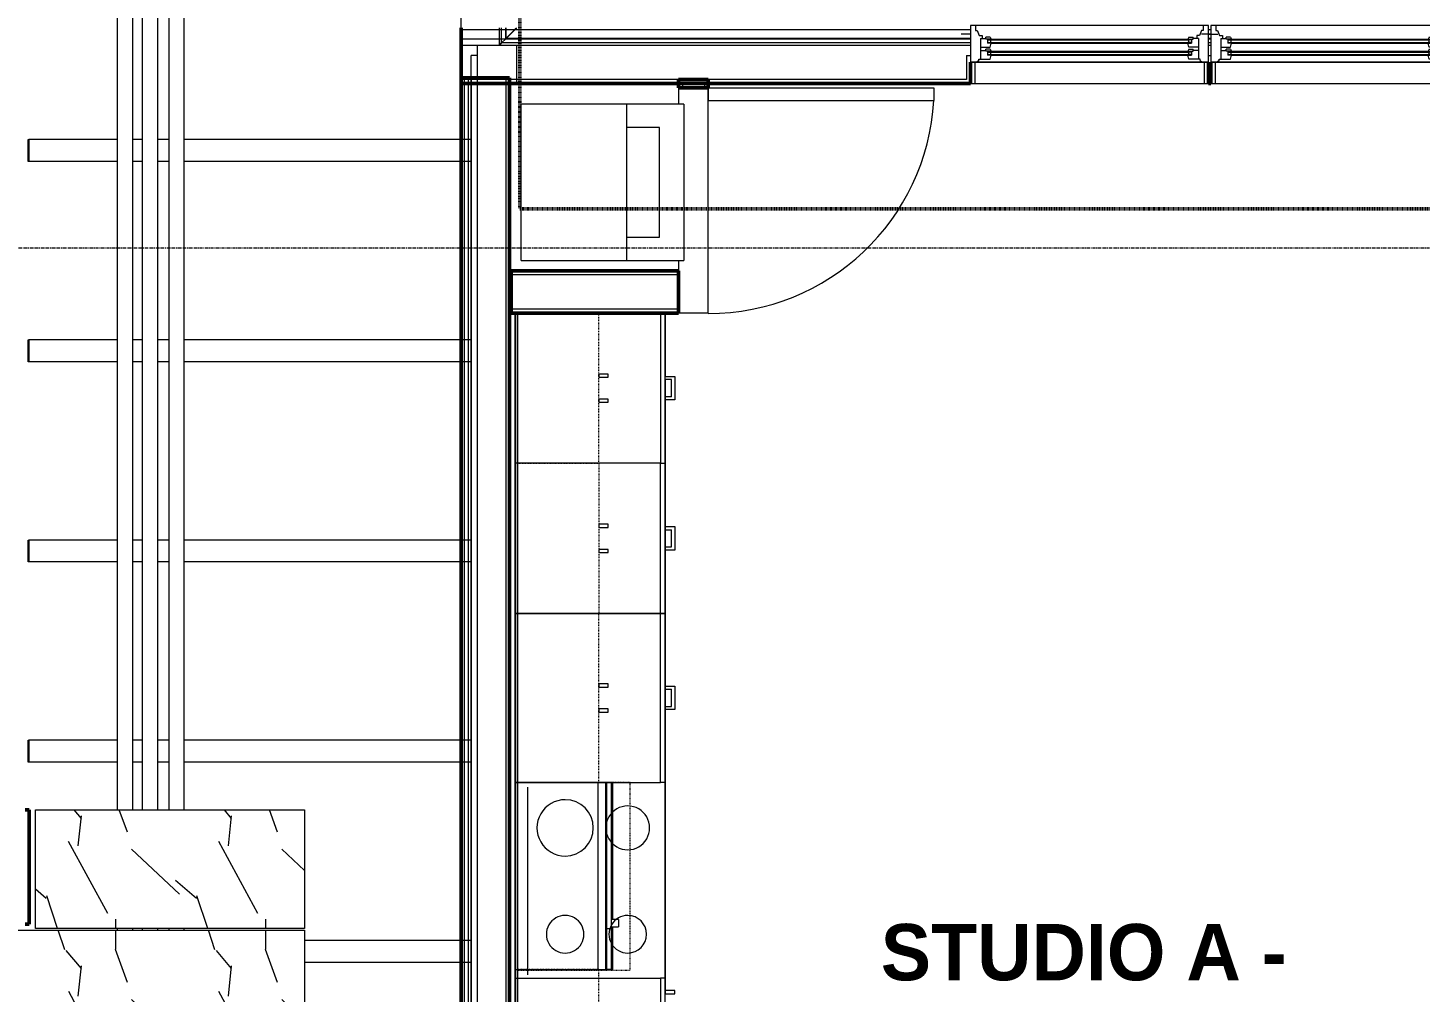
# Model space of a CAD drawing. Header units: inches. Extents: x -4218 to -1830, y 9767 to 12426.
# Drawn here: x -3479.5 to -3257.1, y 10697.3 to 10851.4 of the extents above; entities that cross this region are included whole.
import ezdxf

# ---------------------------------------------------------------- set-up
doc = ezdxf.new("R2010")
doc.units = ezdxf.units.IN
doc.header["$MEASUREMENT"] = 0
for name, pattern in [('Dash', [0.25, 0.125, -0.125]), ('Dash 1_16_', [0.125, 0.0625, -0.0625]), ('Grid Line 1_2_', [0.875, 0.5, -0.125, 0.125, -0.125]), ('Overhead', [0.15625, 0.09375, -0.0625])]:
    doc.linetypes.add(name, pattern=pattern)
for name, color, linetype, lineweight in [('0-1', 7, 'Continuous', 5), ('0-2', 10, 'Continuous', 9), ('A-AREA-IDEN', 2, 'Continuous', 9), ('A-CLNG-2', 10, 'Continuous', 9), ('A-CLNG-PATT-1', 9, 'Continuous', 13), ('A-DETL-MBND', 5, 'Continuous', 9), ('A-DOOR-1', 10, 'Continuous', 9), ('A-DOOR-2', 50, 'Continuous', 20), ('A-GLAZ-1', 151, 'Continuous', 9), ('A-GLAZ-2', 151, 'Continuous', 20), ('A-ROOF-1', 132, 'Continuous', 9), ('A-WALL', 113, 'Continuous', 13), ('A-WALL-1', 7, 'Continuous', 50), ('A-WALL-2', 250, 'Continuous', 13), ('A-WALL-3', 10, 'Continuous', 9), ('A-WALL-4', 252, 'Continuous', 9), ('A-WALL-5', 253, 'Continuous', 9), ('A-WALL-6', 254, 'Continuous', 9), ('A-WALL-7', 113, 'Continuous', 9), ('A-WALL-8', 113, 'Continuous', 50), ('C-PROP-LINE-1', 91, 'Dash 1_16_', 50), ('I-WALL-1', 7, 'Continuous', 50), ('I-WALL-3', 252, 'Continuous', 9), ('I-WALL-5', 254, 'Continuous', 9), ('P-PIPE-1', 10, 'Continuous', 9), ('P-SANR-FIXT-1', 10, 'Continuous', 9), ('Q-CASE-1', 253, 'Continuous', 9), ('Q-CASE-2', 252, 'Continuous', 9), ('Q-CASE-3', 10, 'Continuous', 9), ('Q-CASE-4', 252, 'Dash', 9), ('Q-CASE-5', 253, 'Dash', 9), ('Q-SPCQ-1', 10, 'Continuous', 9), ('Q-SPCQ-2', 91, 'Overhead', 9), ('S-BEAM', 12, 'Continuous', 9), ('S-GRID-1', 1, 'Grid Line 1_2_', 9)]:
    doc.layers.add(name, color=color, linetype=linetype, lineweight=lineweight)
doc.styles.add('Century Gothic_B', font='GOTHICB.TTF', dxfattribs={"height": 9})

# ---------------------------------------------------------------- blocks, each defined once
blk = doc.blocks.new('Range - 24_ x 30_-2806124-BACKGROUND - RCP - 3RD FLOOR')
at = {"layer": 'Q-SPCQ-1'}
blk.add_line((0, -22), (30, -22), dxfattribs=at)
for centre, radius, start, end in [((6.5, -6), 3.5, 360, 180), ((23.5, -6), 3, 0, 180), ((6.5, -6), 3.5, 180, 0), ((23.5, -6), 3, 180, 0), ((6.5, -16), 4.5, 0, 180), ((23.5, -16), 3, 360, 180), ((6.5, -16), 4.5, 180, 0), ((23.5, -16), 3, 180, 0)]:
    blk.add_arc(centre, radius, start, end, dxfattribs=at)
blk = doc.blocks.new('SWING - SINGLE - FLUSH - 36_ x 80_ - OFFSET PIVOT DOOR AT MAGIC PAK AND WASHER_DRYER-3199415-BACKGROUND - RCP - 3RD FLOOR')
at = {"layer": 'A-DOOR-1'}
blk.add_arc((18, -2.37), 36.07, 180, 266.8211, dxfattribs=at)
at = {"layer": 'A-DOOR-2'}
for p, q in [((16, -2.37), (16, -38.39)), ((18, -2.37), (16, -2.37)), ((18, -2.37), (18, -38.39)), ((18, -38.39), (16, -38.39))]:
    blk.add_line(p, q, dxfattribs=at)
blk = doc.blocks.new('Stacked Washer and Dryer - 26_x25_ - Private-1372850-BACKGROUND - RCP - 3RD FLOOR')
at = {"layer": 'P-SANR-FIXT-1'}
for p, q in [((26, 12.5), (0, 12.5)), ((0, -12.5), (0, 12.5)), ((16.90625, -12.5), (16.90625, 12.5)), ((26, 12.5), (26, -12.5)), ((22.09375, 8.75), (16.90625, 8.75)), ((22.09375, -8.75), (22.09375, 8.75)), ((16.90625, -8.75), (22.09375, -8.75)), ((0, -12.5), (26, -12.5))]:
    blk.add_line(p, q, dxfattribs=at)
blk = doc.blocks.new('30quot_MicrowaveVent_11166 - 70cm miele oven-V97-BACKGROUND - RCP - 3RD FLOOR')
at = {"layer": 'Q-CASE-1'}
for p, q in [((-14.2, 0.38), (-14.2, 0)), ((15.68, 0), (15.68, 0.38)), ((-14.2, 0), (15.68, 0))]:
    blk.add_line(p, q, dxfattribs=at)
at = {"layer": 'Q-CASE-2'}
for p, q in [((7.69, 15.6), (-14.2, 15.6)), ((-14.2, 15.6), (-14.2, 15.39)), ((8.88, 16.6), (7.69, 16.6)), ((7.69, 16.55), (7.69, 15.39)), ((8.88, 15.39), (8.88, 16.55)), ((15.68, 15.6), (8.88, 15.6)), ((15.68, 15.39), (15.68, 15.6)), ((9.18, 15.39), (-14.2, 15.39)), ((-14.2, 15.39), (-14.2, 14.61)), ((-14.2, 14.61), (9.18, 14.61)), ((-14.2, 14.49), (-14.2, 13.23)), ((15.68, 14.49), (-14.2, 14.49)), ((9.18, 15.39), (9.18, 14.61)), ((15.68, 15.39), (9.18, 15.39)), ((9.18, 15.39), (9.18, 14.61)), ((9.18, 14.61), (15.68, 14.61)), ((15.68, 15.39), (15.68, 14.61)), ((15.68, 13.23), (15.68, 14.49)), ((-14.2, 13.23), (-14.2, 0.38)), ((-14.2, 13.23), (15.68, 13.23)), ((15.68, 0.38), (15.68, 13.23))]:
    blk.add_line(p, q, dxfattribs=at)
blk = doc.blocks.new('Base Cabinet 3 Drawer 230 - Base Cabinet 3 Drawer 230 27_-2602705-BACKGROUND - RCP - 3RD FLOOR')
at = {"layer": 'Q-CASE-3'}
for p, q in [((-1.14, 24), (-1.14, 25.5)), ((-1.14, 25.5), (2.61, 25.5)), ((2.11, 25), (-0.64, 25)), ((-0.64, 24), (-0.64, 25)), ((2.11, 24), (2.11, 25)), ((2.61, 25.5), (2.61, 24)), ((-12.76, 24), (14.24, 24)), ((-12.76, 23.25), (-12.76, 24)), ((14.24, 23.25), (-12.76, 23.25)), ((-12.76, 23.25), (-12.76, 0)), ((-1.14, 24), (-0.64, 24)), ((2.61, 24), (2.11, 24)), ((14.24, 24), (14.24, 23.25)), ((14.24, 0), (14.24, 23.25)), ((-12.76, 0), (14.24, 0))]:
    blk.add_line(p, q, dxfattribs=at)
blk = doc.blocks.new('Base Cabinet 3 Drawer 230 - Base Cabinet 3 Drawer 230 24_-2578604-BACKGROUND - RCP - 3RD FLOOR')
at = {"layer": 'Q-CASE-3'}
for p, q in [((-1.14, 24), (-1.14, 25.5)), ((-1.14, 25.5), (2.61, 25.5)), ((2.11, 25), (-0.64, 25)), ((-0.64, 24), (-0.64, 25)), ((2.11, 24), (2.11, 25)), ((2.61, 25.5), (2.61, 24)), ((-11.26, 24), (12.74, 24)), ((-11.26, 23.25), (-11.26, 24)), ((12.74, 23.25), (-11.26, 23.25)), ((-11.26, 23.25), (-11.26, 0)), ((-1.14, 24), (-0.64, 24)), ((2.61, 24), (2.11, 24)), ((12.74, 24), (12.74, 23.25)), ((12.74, 0), (12.74, 23.25)), ((-11.26, 0), (12.74, 0))]:
    blk.add_line(p, q, dxfattribs=at)
blk = doc.blocks.new('Single Door 1 Drawer 211 - 211 Base Cabinet Single Door1 Drawer 12_-2706434-BACKGROUND - RCP - 3RD FLOOR')
at = {"layer": 'Q-CASE-3'}
for p, q in [((-11.26, -23.25), (-11.26, 0)), ((-11.26, 0), (0.74, 0)), ((0.74, 0), (0.74, -23.25)), ((-11.26, -23.25), (-11.26, -24)), ((0.74, -23.25), (-11.26, -23.25)), ((-11.26, -24), (0.74, -24)), ((-6.64, -24), (-7.14, -24)), ((-7.14, -25.5), (-7.14, -24)), ((-6.64, -25), (-6.64, -24)), ((-3.89, -25), (-3.89, -24)), ((-3.89, -24), (-3.39, -24)), ((-3.39, -24), (-3.39, -25.5)), ((-1.27, -24), (-1.76, -24)), ((-1.76, -24), (-1.76, -25.5)), ((-1.27, -25.5), (-1.27, -24)), ((0.74, -24), (0.74, -23.25)), ((-3.39, -25.5), (-7.14, -25.5)), ((-6.64, -25), (-3.89, -25)), ((-1.76, -25.5), (-1.27, -25.5))]:
    blk.add_line(p, q, dxfattribs=at)
blk = doc.blocks.new('Base Cabinet 3 Drawer 230 - Base Cabinet 3 Drawer 230 24_-2554933-BACKGROUND - RCP - 3RD FLOOR')
at = {"layer": 'Q-CASE-3'}
for p, q in [((-11.26, -23.25), (-11.26, 0)), ((-11.26, 0), (12.74, 0)), ((12.74, 0), (12.74, -23.25)), ((-11.26, -23.25), (-11.26, -24)), ((12.74, -23.25), (-11.26, -23.25)), ((-11.26, -24), (12.74, -24)), ((-0.64, -24), (-1.14, -24)), ((-1.14, -25.5), (-1.14, -24)), ((-0.64, -25), (-0.64, -24)), ((2.11, -25), (2.11, -24)), ((2.11, -24), (2.61, -24)), ((2.61, -24), (2.61, -25.5)), ((12.74, -24), (12.74, -23.25)), ((2.61, -25.5), (-1.14, -25.5)), ((-0.64, -25), (2.11, -25))]:
    blk.add_line(p, q, dxfattribs=at)
blk = doc.blocks.new('300 Series Wall Hung Cabinet_302 - 27_ X 24_-2768166-BACKGROUND - RCP - 3RD FLOOR')
at = {"layer": 'Q-CASE-2'}
for p, q in [((-1.76, -13.19), (-2.25, -13.19)), ((-2.25, -13.19), (-2.25, -14.69)), ((-1.76, -14.69), (-1.76, -13.19)), ((2.24, -13.19), (1.75, -13.19)), ((1.75, -13.19), (1.75, -14.69)), ((2.24, -14.69), (2.24, -13.19)), ((-2.25, -14.69), (-1.76, -14.69)), ((1.75, -14.69), (2.24, -14.69))]:
    blk.add_line(p, q, dxfattribs=at)
at = {"layer": 'Q-CASE-4'}
for p, q in [((-13.5, -0.19), (-13.5, -13.19)), ((13.5, -13.19), (13.5, -0.19)), ((-13.5, -13.19), (13.5, -13.19))]:
    blk.add_line(p, q, dxfattribs=at)
at = {"layer": 'Q-CASE-5'}
blk.add_line((13.5, -0.19), (-13.5, -0.19), dxfattribs=at)
blk = doc.blocks.new('300 Series Wall Hung Cabinet_302 - 24_ X 24_-2590484-BACKGROUND - RCP - 3RD FLOOR')
at = {"layer": 'Q-CASE-2'}
for p, q in [((-1.76, 14.69), (-2.25, 14.69)), ((-2.25, 14.69), (-2.25, 13.19)), ((-1.76, 13.19), (-1.76, 14.69)), ((2.24, 14.69), (1.75, 14.69)), ((1.75, 14.69), (1.75, 13.19)), ((2.24, 13.19), (2.24, 14.69)), ((-2.25, 13.19), (-1.76, 13.19)), ((1.75, 13.19), (2.24, 13.19))]:
    blk.add_line(p, q, dxfattribs=at)
at = {"layer": 'Q-CASE-4'}
for p, q in [((-12, 0.19), (-12, 13.19)), ((-12, 13.19), (12, 13.19)), ((12, 13.19), (12, 0.19))]:
    blk.add_line(p, q, dxfattribs=at)
at = {"layer": 'Q-CASE-5'}
blk.add_line((12, 0.19), (-12, 0.19), dxfattribs=at)
blk = doc.blocks.new('300 Series Wall Hung Cabinet_302 - 24_ X 24_-V73-BACKGROUND - RCP - 3RD FLOOR')
at = {"layer": 'Q-CASE-2'}
for p, q in [((-1.76, -13.19), (-2.25, -13.19)), ((-2.25, -13.19), (-2.25, -14.69)), ((-1.76, -14.69), (-1.76, -13.19)), ((2.24, -13.19), (1.75, -13.19)), ((1.75, -13.19), (1.75, -14.69)), ((2.24, -14.69), (2.24, -13.19)), ((-2.25, -14.69), (-1.76, -14.69)), ((1.75, -14.69), (2.24, -14.69))]:
    blk.add_line(p, q, dxfattribs=at)
at = {"layer": 'Q-CASE-4'}
for p, q in [((-12, -0.19), (-12, -13.19)), ((12, -13.19), (12, -0.19)), ((-12, -13.19), (12, -13.19))]:
    blk.add_line(p, q, dxfattribs=at)
at = {"layer": 'Q-CASE-5'}
blk.add_line((12, -0.19), (-12, -0.19), dxfattribs=at)
blk = doc.blocks.new('300 Series Wall Hung Cabinet_302 - 24_ X 24_-V75-BACKGROUND - RCP - 3RD FLOOR')
at = {"layer": 'Q-CASE-2'}
for p, q in [((-1.76, -13.19), (-2.25, -13.19)), ((-2.25, -13.19), (-2.25, -14.69)), ((-1.76, -14.69), (-1.76, -13.19)), ((2.24, -13.19), (1.75, -13.19)), ((1.75, -13.19), (1.75, -14.69)), ((2.24, -14.69), (2.24, -13.19)), ((-2.25, -14.69), (-1.76, -14.69)), ((1.75, -14.69), (2.24, -14.69))]:
    blk.add_line(p, q, dxfattribs=at)
at = {"layer": 'Q-CASE-4'}
for p, q in [((-12, -0.19), (-12, -13.19)), ((-12, -13.19), (12, -13.19))]:
    blk.add_line(p, q, dxfattribs=at)
at = {"layer": 'Q-CASE-5'}
for p, q in [((12, -0.19), (-12, -0.19)), ((12, -13.19), (12, -0.19))]:
    blk.add_line(p, q, dxfattribs=at)
blk = doc.blocks.new('Range_Hood_386 - 30_ Wide-V80-BACKGROUND - RCP - 3RD FLOOR')
at = {"layer": 'Q-SPCQ-2'}
for p, q in [((15, 6), (-15, 6)), ((-15, 6), (-15, -12)), ((15, -12), (15, 6)), ((-15, -12), (15, -12))]:
    blk.add_line(p, q, dxfattribs=at)
blk = doc.blocks.new('CTR - 1st Phase - Unit Layouts_rvt-1-BACKGROUND - RCP - 3RD FLOOR')
at = {"layer": 'A-WALL-1'}
for p, q in [((-3375.55, 10841.8), (-3375.55, 10843.13)), ((-3375.55, 10843.13), (-3374.92, 10843.13)), ((-3374.92, 10843.13), (-3371.42, 10843.13)), ((-3371.42, 10843.13), (-3370.8, 10843.13)), ((-3370.8, 10843.13), (-3370.8, 10841.8)), ((-3370.8, 10841.8), (-3375.55, 10841.8)), ((-3402.3, 10812.55), (-3375.55, 10812.55)), ((-3402.3, 10805.8), (-3402.3, 10812.55)), ((-3375.55, 10812.55), (-3375.55, 10805.8)), ((-3375.55, 10805.8), (-3402.3, 10805.8))]:
    blk.add_line(p, q, dxfattribs=at)
at = {"layer": 'A-WALL-2'}
for p, q in [((-3374.92, 10842.51), (-3371.42, 10842.51)), ((-3374.92, 10842.51), (-3374.92, 10841.8)), ((-3371.42, 10842.51), (-3371.42, 10841.8)), ((-3375.55, 10811.92), (-3402.3, 10811.92)), ((-3375.55, 10806.42), (-3402.3, 10806.42))]:
    blk.add_line(p, q, dxfattribs=at)
at = {"layer": 'A-WALL-3'}
for p, q in [((-3375.55, 10841.8), (-3375.55, 10839.2)), ((-3370.8, 10805.8), (-3370.8, 10841.8)), ((-3375.55, 10814.2), (-3375.55, 10812.55)), ((-3370.8, 10805.8), (-3375.55, 10805.8))]:
    blk.add_line(p, q, dxfattribs=at)
at = {"layer": 'A-WALL-4'}
for p, q in [((-3370.8, 10841.8), (-3375.55, 10841.8)), ((-3375.55, 10812.55), (-3375.55, 10805.8)), ((-3401.67, 10805.8), (-3401.67, 10651.92)), ((-3401.3, 10651.92), (-3401.3, 10805.8))]:
    blk.add_line(p, q, dxfattribs=at)
at = {"layer": 'A-WALL-5'}
for p, q in [((-3401.67, 10730.8), (-3401.67, 10805.8)), ((-3401.67, 10805.8), (-3401.3, 10805.8)), ((-3401.3, 10805.8), (-3401.3, 10730.8)), ((-3401.67, 10700.92), (-3401.67, 10730.8)), ((-3401.3, 10730.8), (-3401.67, 10730.8)), ((-3401.67, 10730.8), (-3401.3, 10730.8)), ((-3401.3, 10730.8), (-3401.3, 10700.92)), ((-3401.67, 10651.92), (-3401.67, 10700.92)), ((-3401.67, 10700.92), (-3401.3, 10700.92)), ((-3401.67, 10700.92), (-3401.3, 10700.92)), ((-3401.3, 10700.92), (-3401.3, 10651.92))]:
    blk.add_line(p, q, dxfattribs=at)
at = {"layer": 'A-WALL-6'}
blk.add_line((-3401.67, 10805.8), (-3401.3, 10805.8), dxfattribs=at)
at = {"layer": 'A-WALL-7'}
for p, q in [((-3401.67, 10805.8), (-3401.67, 10651.54)), ((-3377.67, 10805.8), (-3401.67, 10805.8)), ((-3401.67, 10651.54), (-3401.67, 10805.8)), ((-3401.67, 10805.8), (-3377.67, 10805.8)), ((-3377.67, 10795.67), (-3377.67, 10805.8)), ((-3377.67, 10805.8), (-3377.67, 10795.67)), ((-3377.67, 10795.17), (-3377.67, 10795.67)), ((-3377.67, 10792.42), (-3377.67, 10795.17)), ((-3377.67, 10795.17), (-3377.67, 10792.42)), ((-3377.67, 10791.92), (-3377.67, 10792.42)), ((-3377.67, 10771.67), (-3377.67, 10791.92)), ((-3377.67, 10791.92), (-3377.67, 10771.67)), ((-3377.67, 10771.17), (-3377.67, 10771.67)), ((-3377.67, 10768.42), (-3377.67, 10771.17)), ((-3377.67, 10771.17), (-3377.67, 10768.42)), ((-3377.67, 10767.92), (-3377.67, 10768.42)), ((-3377.67, 10746.17), (-3377.67, 10767.92)), ((-3377.67, 10767.92), (-3377.67, 10746.17)), ((-3377.67, 10745.67), (-3377.67, 10746.17)), ((-3377.67, 10742.92), (-3377.67, 10745.67)), ((-3377.67, 10745.67), (-3377.67, 10742.92)), ((-3377.67, 10742.42), (-3377.67, 10742.92)), ((-3377.67, 10697.53), (-3377.67, 10742.42)), ((-3377.67, 10742.42), (-3377.67, 10697.53)), ((-3377.67, 10697.04), (-3377.67, 10697.53))]:
    blk.add_line(p, q, dxfattribs=at)
at = {"layer": '0-2'}
for name, p, rotation in [('SWING - SINGLE - FLUSH - 36_ x 80_ - OFFSET PIVOT DOOR AT MAGIC PAK AND WASHER_DRYER-3199415-BACKGROUND - RCP - 3RD FLOOR', (-3373.17, 10823.8), 90.00000000000743), ('Base Cabinet 3 Drawer 230 - Base Cabinet 3 Drawer 230 24_-2554933-BACKGROUND - RCP - 3RD FLOOR', (-3401.67, 10793.06), 89.99999999991587), ('300 Series Wall Hung Cabinet_302 - 24_ X 24_-V75-BACKGROUND - RCP - 3RD FLOOR', (-3401.49, 10793.8), 89.99999999996126), ('Base Cabinet 3 Drawer 230 - Base Cabinet 3 Drawer 230 24_-2578604-BACKGROUND - RCP - 3RD FLOOR', (-3401.67, 10770.54), 270.0000000000055), ('300 Series Wall Hung Cabinet_302 - 24_ X 24_-2590484-BACKGROUND - RCP - 3RD FLOOR', (-3401.49, 10769.8), 269.9999999999612), ('Base Cabinet 3 Drawer 230 - Base Cabinet 3 Drawer 230 27_-2602705-BACKGROUND - RCP - 3RD FLOOR', (-3401.67, 10745.04), 270.0000000000055), ('300 Series Wall Hung Cabinet_302 - 27_ X 24_-2768166-BACKGROUND - RCP - 3RD FLOOR', (-3401.49, 10744.3), 89.99999999996126), ('30quot_MicrowaveVent_11166 - 70cm miele oven-V97-BACKGROUND - RCP - 3RD FLOOR', (-3401.67, 10716.59), 269.99999999996), ('Range_Hood_386 - 30_ Wide-V80-BACKGROUND - RCP - 3RD FLOOR', (-3389.3, 10715.8), 269.9999999999571), ('Range - 24_ x 30_-2806124-BACKGROUND - RCP - 3RD FLOOR', (-3377.67, 10730.04), 270.0000000000228), ('300 Series Wall Hung Cabinet_302 - 24_ X 24_-V73-BACKGROUND - RCP - 3RD FLOOR', (-3401.49, 10688.92), 89.99999999996126), ('Single Door 1 Drawer 211 - 211 Base Cabinet Single Door1 Drawer 12_-2706434-BACKGROUND - RCP - 3RD FLOOR', (-3401.67, 10698.8), 89.99999999991587)]:
    blk.add_blockref(name, p, dxfattribs=dict(at, rotation=rotation))
blk.add_blockref('Stacked Washer and Dryer - 26_x25_ - Private-1372850-BACKGROUND - RCP - 3RD FLOOR', (-3400.71, 10826.7), dxfattribs=at)
blk = doc.blocks.new('CTR - 1st Phase - Common Walls_rvt-1-BACKGROUND - RCP - 3RD FLOOR')
at = {"layer": 'A-CLNG-PATT-1'}
h = blk.add_hatch(dxfattribs=at)
h.set_pattern_fill('FP_1', color=256, style=0, pattern_type=2)
h.set_pattern_definition([(108.435, (6.24, 0), (-23.9995167, 47.999875), [9.107, -66.787]), (139.399, (3.36, 8.64), (-144.0005735, 119.9994401), [4.425, -216.844]), (136.848, (24, 11.52), (-360.00235884, 335.99803914), [10.527, -515.834]), (109.983, (16.32, 18.72), (-71.99926767, 192.0004429), [5.618, -275.295]), (90, (14.4, 0), (-24, 24), [4.8, -19.2]), (118.443, (14.4, 4.8), (168.000806133, -311.999948405), [13.101, -641.971]), (84.289, (8.16, 16.32), (-24.00143285, -215.9997167), [4.824, -236.373]), (129.806, (8.64, 21.12), (96.0006462, -119.9991583), [3.749, -183.697])])
h.paths.add_polyline_path([(-3497.55, 10649.86), (-3435.32, 10649.86), (-3435.32, 10668.81), (-3497.3, 10668.81), (-3497.3, 10666.89), (-3498.93, 10666.89), (-3498.93, 10649.86), (-3498.05, 10649.86)], flags=0)
h.paths.add_polyline_path([(-3497.55, 10669.06), (-3435.32, 10669.06), (-3435.32, 10707.21), (-3498.93, 10707.21), (-3498.93, 10706.89), (-3497.3, 10706.89), (-3497.3, 10704.89), (-3498.93, 10704.89), (-3498.93, 10669.06)], flags=0)
h.paths.add_polyline_path([(-3478.3, 10707.46), (-3435.32, 10707.46), (-3435.32, 10726.41), (-3478.3, 10726.41), (-3478.3, 10722.54)], flags=0)
at = {"layer": 'A-CLNG-2'}
for p, q in [((-3478.3, 10707.46), (-3478.3, 10726.41)), ((-3478.3, 10726.41), (-3435.32, 10726.41)), ((-3435.32, 10726.41), (-3435.32, 10707.46)), ((-3435.32, 10707.46), (-3478.3, 10707.46)), ((-3497.55, 10707.21), (-3435.32, 10707.21)), ((-3435.32, 10707.21), (-3435.32, 10669.06))]:
    blk.add_line(p, q, dxfattribs=at)
at = {"layer": 'A-WALL-2'}
for p, q in [((-3409.8, 10843.41), (-3409.8, 10450.91)), ((-3409.17, 10843.41), (-3409.17, 10451.54)), ((-3408.67, 10843.41), (-3408.67, 10452.04)), ((-3403.17, 10843.41), (-3403.17, 10457.54))]:
    blk.add_line(p, q, dxfattribs=at)
at = {"layer": 'I-WALL-1'}
for p, q in [((-3410.3, 10450.41), (-3410.3, 10843.41)), ((-3410.3, 10843.41), (-3402.55, 10843.41)), ((-3402.55, 10843.41), (-3402.55, 10458.16)), ((-3479.92, 10726.41), (-3479.3, 10726.41)), ((-3479.3, 10726.41), (-3479.3, 10708.16)), ((-3479.3, 10708.16), (-3479.92, 10708.16))]:
    blk.add_line(p, q, dxfattribs=at)
at = {"layer": 'I-WALL-3'}
for p, q in [((-3410.3, 10450.41), (-3410.3, 10842.51)), ((-3479.55, 10726.41), (-3479.3, 10726.41)), ((-3479.3, 10726.41), (-3479.3, 10708.16)), ((-3479.55, 10708.16), (-3479.3, 10708.16))]:
    blk.add_line(p, q, dxfattribs=at)
at = {"layer": 'I-WALL-5'}
for p in [(-3410.3, 10842.51), (-3408.67, 10843.41)]:
    blk.add_line(p, (-3410.3, 10843.41), dxfattribs=at)
at = {"layer": 'P-PIPE-1'}
for p, q in [((-3465.19, 10726.41), (-3465.19, 10949.97)), ((-3462.81, 10949.97), (-3462.81, 10726.41)), ((-3461.19, 10726.41), (-3461.19, 10949.97)), ((-3458.81, 10949.97), (-3458.81, 10726.41)), ((-3456.94, 10726.41), (-3456.94, 10949.97)), ((-3454.57, 10949.97), (-3454.57, 10726.41)), ((-3465.19, 10707.21), (-3465.19, 10707.46)), ((-3462.81, 10707.46), (-3462.81, 10707.21)), ((-3461.19, 10707.21), (-3461.19, 10707.46)), ((-3458.81, 10707.46), (-3458.81, 10707.21)), ((-3456.94, 10707.21), (-3456.94, 10707.46)), ((-3454.57, 10707.46), (-3454.57, 10707.21))]:
    blk.add_line(p, q, dxfattribs=at)
blk = doc.blocks.new('Basic Wall _ EXT - FIBER CEMENT - LARGE - ___-2162458-BACKGROUND - RCP - 3RD FLOOR')
at = {"layer": 'A-WALL-7'}
for p, q in [((-3403.17, 10851.37), (-3403.17, 10849.64)), ((-3403.17, 10849.64), (-3403.17, 10851.37)), ((-3403.17, 10849.64), (-3401.67, 10851.14)), ((-3403.14, 10849.67), (-3403.14, 10851.37)), ((-3403.14, 10849.67), (-3403.14, 10851.37)), ((-3402.8, 10850.01), (-3403.14, 10849.67)), ((-3401.67, 10851.14), (-3402.8, 10850.01)), ((-3401.64, 10851.18), (-3401.45, 10851.36)), ((-3401.45, 10851.36), (-3401.64, 10851.18))]:
    blk.add_line(p, q, dxfattribs=at)
blk = doc.blocks.new('Basic Wall _ EXT - FIBER CEMENT - SMALL - ___-2145932-BACKGROUND - RCP - 3RD FLOOR')
at = {"layer": 'A-WALL-7'}
for p, q in [((-3403.85, 10848.97), (-3403.85, 10851.37)), ((-3403.85, 10848.97), (-3403.85, 10851.37)), ((-3403.17, 10849.64), (-3401.7, 10851.11)), ((-3401.7, 10851.11), (-3403.17, 10849.64)), ((-3403.02, 10849.79), (-3402.94, 10849.87)), ((-3402.96, 10849.85), (-3403.02, 10849.79)), ((-3402.94, 10849.87), (-3402.87, 10849.94)), ((-3402.87, 10849.94), (-3402.81, 10850.01)), ((-3401.75, 10851.06), (-3402.86, 10849.95)), ((-3402.81, 10850.01), (-3401.7, 10851.11)), ((-3401.7, 10851.11), (-3401.75, 10851.06)), ((-3401.7, 10851.11), (-3401.67, 10851.15)), ((-3401.64, 10851.18), (-3401.64, 10851.17)), ((-3401.58, 10851.23), (-3401.54, 10851.27)), ((-3401.54, 10851.27), (-3401.5, 10851.31)), ((-3401.5, 10851.31), (-3401.47, 10851.35)), ((-3401.47, 10851.35), (-3401.44, 10851.37)), ((-3401.44, 10851.37), (-3401.43, 10851.39)), ((-3404.17, 10848.64), (-3403.85, 10848.97)), ((-3403.85, 10848.97), (-3404.17, 10848.64)), ((-3403.85, 10848.97), (-3403.17, 10849.64)), ((-3403.17, 10849.64), (-3403.85, 10848.97))]:
    blk.add_line(p, q, dxfattribs=at)
at = {"layer": 'A-WALL-7', "flags": 128}
blk.add_lwpolyline([(-3401.67, 10851.15), (-3401.63, 10851.19), (-3401.58, 10851.23)], dxfattribs=at)
blk = doc.blocks.new('Basic Wall _ EXT - FIBER CEMENT - LARGE - ___-2162459-BACKGROUND - RCP - 3RD FLOOR')
at = {"layer": 'A-WALL-7'}
for p, q in [((-3401.67, 10851.14), (-3403.17, 10849.64)), ((-3403.14, 10849.67), (-3402.8, 10850.01)), ((-3402.8, 10850.01), (-3401.67, 10851.14)), ((-3401.64, 10851.18), (-3401.45, 10851.36)), ((-3401.45, 10851.36), (-3401.64, 10851.18)), ((-3403.17, 10849.64), (-3401.42, 10849.64)), ((-3401.42, 10849.64), (-3403.17, 10849.64)), ((-3401.42, 10849.67), (-3403.14, 10849.67)), ((-3401.42, 10849.67), (-3403.14, 10849.67)), ((-3328.94, 10849.67), (-3401.42, 10849.67)), ((-3328.94, 10849.67), (-3401.42, 10849.67)), ((-3401.42, 10849.64), (-3328.94, 10849.64)), ((-3328.94, 10849.64), (-3401.42, 10849.64)), ((-3290.54, 10849.67), (-3290.91, 10849.67)), ((-3290.54, 10849.67), (-3290.91, 10849.67)), ((-3290.91, 10849.64), (-3290.54, 10849.64)), ((-3290.54, 10849.64), (-3290.91, 10849.64))]:
    blk.add_line(p, q, dxfattribs=at)
blk = doc.blocks.new('Basic Wall _ EXT - FIBER CEMENT - SMALL - ___-2145933-BACKGROUND - RCP - 3RD FLOOR')
at = {"layer": 'A-WALL-7'}
for p, q in [((-3403.17, 10849.64), (-3401.7, 10851.11)), ((-3401.7, 10851.11), (-3403.17, 10849.64)), ((-3402.94, 10849.87), (-3403.02, 10849.79)), ((-3403.02, 10849.79), (-3402.96, 10849.85)), ((-3402.87, 10849.94), (-3402.94, 10849.87)), ((-3402.81, 10850.01), (-3402.87, 10849.94)), ((-3402.86, 10849.95), (-3401.75, 10851.06)), ((-3401.7, 10851.11), (-3402.81, 10850.01)), ((-3401.75, 10851.06), (-3401.7, 10851.11)), ((-3401.67, 10851.15), (-3401.7, 10851.11)), ((-3401.63, 10851.19), (-3401.67, 10851.15)), ((-3401.64, 10851.17), (-3401.64, 10851.18)), ((-3401.5, 10851.31), (-3401.54, 10851.27)), ((-3404.17, 10848.64), (-3403.85, 10848.97)), ((-3403.85, 10848.97), (-3404.17, 10848.64)), ((-3403.85, 10848.97), (-3403.17, 10849.64)), ((-3403.17, 10849.64), (-3403.85, 10848.97)), ((-3401.42, 10848.97), (-3403.85, 10848.97)), ((-3401.42, 10848.97), (-3403.85, 10848.97)), ((-3328.94, 10848.97), (-3401.42, 10848.97)), ((-3328.94, 10848.97), (-3401.42, 10848.97)), ((-3290.54, 10848.97), (-3290.91, 10848.97)), ((-3290.54, 10848.97), (-3290.91, 10848.97))]:
    blk.add_line(p, q, dxfattribs=at)
at = {"layer": 'A-WALL-7', "flags": 128}
for points in [[(-3401.54, 10851.27), (-3401.58, 10851.23), (-3401.63, 10851.19)], [(-3401.43, 10851.39), (-3401.44, 10851.37), (-3401.47, 10851.35), (-3401.5, 10851.31)]]:
    blk.add_lwpolyline(points, dxfattribs=at)
blk = doc.blocks.new('Window-Double_Hung-Andersen-400_Series-Tilt_Wash - DOUBLE HUNG - COTTAGE - 3RD FLOOR-2888224-BACKGROUND - RCP - 3RD FLOOR')
at = {"layer": 'A-GLAZ-1'}
for p, q in [((-16.29, 2.5), (-15.7, 2.5)), ((-15.82, 2.5), (-15.82, 2.12)), ((-15.7, 2.62), (15.7, 2.62)), ((-15.7, 2.5), (15.7, 2.5)), ((16.29, 2.5), (15.7, 2.5)), ((15.82, 2.5), (15.82, 2.12)), ((-16.29, 2.12), (-15.7, 2.12)), ((-16.29, 0.56), (-15.7, 0.56)), ((-16.29, 0.19), (-15.7, 0.19)), ((-15.82, 0.56), (-15.82, 0.19)), ((-15.7, 2.12), (15.7, 2.12)), ((-15.7, 2), (15.7, 2)), ((-15.7, 0.69), (15.7, 0.69)), ((-15.7, 0.56), (15.7, 0.56)), ((-15.7, 0.19), (15.7, 0.19)), ((-15.7, 0.06), (15.7, 0.06)), ((16.29, 2.12), (15.7, 2.12)), ((16.29, 0.56), (15.7, 0.56)), ((16.29, 0.19), (15.7, 0.19)), ((15.82, 0.56), (15.82, 0.19)), ((18.95, -1.06), (-18.95, -1.06)), ((-18.95, -1.06), (-18.95, -4.44)), ((-18.32, -1.06), (-18.32, -4.44)), ((18.32, -1.06), (18.32, -4.44)), ((18.95, -4.44), (18.95, -1.06)), ((-19.01, -2.44), (-19.01, -3.94)), ((-19.01, -2.44), (-18.95, -2.44)), ((-19.01, -3.94), (-18.95, -3.94)), ((-18.95, -4.44), (18.95, -4.44)), ((18.95, -2.44), (19.01, -2.44)), ((18.95, -3.94), (19.01, -3.94)), ((19.01, -3.94), (19.01, -2.44))]:
    blk.add_line(p, q, dxfattribs=at)
at = {"layer": 'A-GLAZ-2'}
for p, q in [((19.01, 4.81), (-19.01, 4.81)), ((-19.01, 4.81), (-19.01, -1.06)), ((-18.2, 4.81), (-18.2, 4)), ((18.2, 4.81), (18.2, 4)), ((19.01, -1.06), (19.01, 4.81)), ((-19.01, 3.44), (-20.51, 3.44)), ((-18.2, 4), (-17.92, 4)), ((-17.92, 4), (-17.61, 3.19)), ((-17.61, 3.19), (-17.14, 3.19)), ((-17.42, 2.75), (-16.57, 2.75)), ((-17.42, 2.75), (-17.42, -0.56)), ((-17.14, 3.19), (-17.14, 2.75)), ((-15.86, 2.97), (-16.57, 2.97)), ((-16.57, 2.62), (-16.57, 2.97)), ((-15.7, 2.62), (-16.57, 2.62)), ((-16.29, 2.62), (-16.29, 2)), ((-15.86, 2.97), (-15.7, 2.62)), ((15.86, 2.97), (15.7, 2.62)), ((15.7, 2.62), (16.57, 2.62)), ((15.86, 2.97), (16.57, 2.97)), ((16.29, 2.62), (16.29, 2)), ((16.57, 2.62), (16.57, 2.97)), ((17.42, 2.75), (16.57, 2.75)), ((17.14, 3.19), (17.14, 2.75)), ((17.61, 3.19), (17.14, 3.19)), ((17.42, 2.75), (17.42, -0.56)), ((17.92, 4), (17.61, 3.19)), ((18.2, 4), (17.92, 4)), ((19.01, 3.44), (20.51, 3.44)), ((-17.42, 1.37), (-15.86, 1.37)), ((-17.42, 0.81), (-16.57, 0.81)), ((-15.86, 1.03), (-16.57, 1.03)), ((-16.57, 0.69), (-16.57, 1.03)), ((-15.7, 0.69), (-16.57, 0.69)), ((-15.7, 2), (-16.29, 2)), ((-16.29, 0.69), (-16.29, 0.06)), ((-15.7, 0.06), (-16.29, 0.06)), ((-15.86, 1.37), (-15.7, 2)), ((-15.86, 1.03), (-15.7, 0.69)), ((-15.86, -0.56), (-15.7, 0.06)), ((15.7, 2), (16.29, 2)), ((15.86, 1.37), (15.7, 2)), ((15.86, 1.03), (15.7, 0.69)), ((15.7, 0.69), (16.57, 0.69)), ((15.7, 0.06), (16.29, 0.06)), ((15.86, -0.56), (15.7, 0.06)), ((17.42, 1.37), (15.86, 1.37)), ((15.86, 1.03), (16.57, 1.03)), ((16.29, 0.69), (16.29, 0.06)), ((16.57, 0.69), (16.57, 1.03)), ((17.42, 0.81), (16.57, 0.81)), ((-19.01, -1.06), (19.01, -1.06)), ((-17.67, -0.78), (-18, -1.06)), ((-17.67, -0.78), (-17.67, -0.56)), ((-17.67, -0.56), (-15.86, -0.56)), ((17.67, -0.56), (15.86, -0.56)), ((17.67, -0.78), (17.67, -0.56)), ((17.67, -0.78), (18, -1.06))]:
    blk.add_line(p, q, dxfattribs=at)
blk = doc.blocks.new('Dimension Lumber - LVL - 3_5X5_5-V144-BACKGROUND - RCP - 3RD FLOOR')
at = {"layer": 'A-DETL-MBND'}
for p, q in [((-3479.46, 10830.04), (-3479.46, 10833.54)), ((-3479.46, 10833.54), (-3479.34, 10833.54)), ((-3479.34, 10833.54), (-3479.34, 10830.04)), ((-3465.19, 10833.54), (-3479.34, 10833.54)), ((-3461.19, 10833.54), (-3462.81, 10833.54)), ((-3456.94, 10833.54), (-3458.81, 10833.54)), ((-3410.3, 10833.54), (-3454.57, 10833.54)), ((-3409.8, 10833.54), (-3410.29, 10833.54)), ((-3409.17, 10833.54), (-3409.78, 10833.54)), ((-3408.67, 10833.54), (-3409.16, 10833.54)), ((-3479.34, 10830.04), (-3479.46, 10830.04)), ((-3465.19, 10830.04), (-3479.34, 10830.04)), ((-3461.19, 10830.04), (-3462.81, 10830.04)), ((-3456.94, 10830.04), (-3458.81, 10830.04)), ((-3410.3, 10830.04), (-3454.57, 10830.04)), ((-3409.8, 10830.04), (-3410.28, 10830.04)), ((-3409.17, 10830.04), (-3409.78, 10830.04)), ((-3408.67, 10830.04), (-3409.16, 10830.04))]:
    blk.add_line(p, q, dxfattribs=at)
blk = doc.blocks.new('Dimension Lumber - LVL - 3_5X5_5-V134-BACKGROUND - RCP - 3RD FLOOR')
at = {"layer": 'A-DETL-MBND'}
for p, q in [((-3479.46, 11406.04), (-3479.46, 11409.54)), ((-3479.46, 11409.54), (-3479.34, 11409.54)), ((-3479.34, 11409.54), (-3479.34, 11406.04)), ((-3465.19, 11409.54), (-3479.34, 11409.54)), ((-3461.19, 11409.54), (-3462.81, 11409.54)), ((-3456.94, 11409.54), (-3458.81, 11409.54)), ((-3410.3, 11409.54), (-3454.57, 11409.54)), ((-3408.67, 11409.54), (-3410.3, 11409.54)), ((-3479.34, 11406.04), (-3479.46, 11406.04)), ((-3465.19, 11406.04), (-3479.34, 11406.04)), ((-3461.19, 11406.04), (-3462.81, 11406.04)), ((-3456.94, 11406.04), (-3458.81, 11406.04)), ((-3410.3, 11406.04), (-3454.57, 11406.04)), ((-3408.67, 11406.04), (-3410.3, 11406.04))]:
    blk.add_line(p, q, dxfattribs=at)
blk = doc.blocks.new('Dimension Lumber - LVL - 3_5X5_5-V145-BACKGROUND - RCP - 3RD FLOOR')
at = {"layer": 'A-DETL-MBND'}
for p, q in [((-3410.3, 10705.54), (-3435.32, 10705.54)), ((-3408.67, 10705.54), (-3410.3, 10705.54)), ((-3498.93, 10702.04), (-3499.17, 10702.04)), ((-3410.3, 10702.04), (-3435.32, 10702.04)), ((-3408.67, 10702.04), (-3410.3, 10702.04))]:
    blk.add_line(p, q, dxfattribs=at)
blk = doc.blocks.new('Family - ___-2835903-BACKGROUND - RCP - 3RD FLOOR')
at = {"layer": 'C-PROP-LINE-1'}
for p in [(-3400.92, 11276.29), (-2096.45, 10822.49)]:
    blk.add_line(p, (-3400.92, 10822.49), dxfattribs=at)

msp = doc.modelspace()

# ---------------------------------------------------------------- linework, layer by layer
at = {"layer": 'A-ROOF-1'}
for p, q in [((-3407.67, 10842.53), (-3407.67, 10848.64)), ((-3408.67, 10842.53), (-3408.67, 10846.95)), ((-3408.67, 10450.91), (-3408.67, 10842.51)), ((-3407.67, 10373.44), (-3407.67, 10842.51))]:
    msp.add_line(p, q, dxfattribs=at)
at = {"layer": 'A-WALL'}
for p, q in [((-3410.3, 10851.14), (-3328.94, 10851.14)), ((-3290.91, 10851.14), (-3290.54, 10851.14)), ((-3410.3, 10849.64), (-3328.94, 10849.64)), ((-3410.3, 10848.64), (-3328.94, 10848.64)), ((-3290.91, 10849.64), (-3290.54, 10849.64)), ((-3290.91, 10848.64), (-3290.54, 10848.64)), ((-3329.56, 10846.95), (-3328.94, 10846.95)), ((-3329.56, 10846.95), (-3329.56, 10843.14)), ((-3290.91, 10846.95), (-3290.54, 10846.95)), ((-3329.56, 10843.14), (-3410.3, 10843.14))]:
    msp.add_line(p, q, dxfattribs=at)
at = {"layer": 'A-WALL-7'}
for p, q in [((-3410.3, 10842.51), (-3410.3, 11106.99)), ((-3404.17, 10848.64), (-3404.17, 10851.37)), ((-3401.42, 10848.64), (-3401.42, 10842.51)), ((-3407.67, 10846.95), (-3408.67, 10846.95)), ((-3328.94, 10842.51), (-3328.87, 10842.51)), ((-3290.91, 10842.51), (-3290.97, 10842.51)), ((-3290.54, 10842.51), (-3290.47, 10842.51))]:
    msp.add_line(p, q, dxfattribs=at)
at = {"layer": 'A-WALL-8'}
for p, q in [((-3410.3, 10842.51), (-3410.3, 10851.39)), ((-3328.94, 10845.89), (-3328.94, 10842.51)), ((-3290.91, 10842.51), (-3290.91, 10845.89)), ((-3290.54, 10845.89), (-3290.54, 10842.51)), ((-3328.94, 10842.51), (-3410.3, 10842.51)), ((-3290.54, 10842.51), (-3290.91, 10842.51))]:
    msp.add_line(p, q, dxfattribs=at)
at = {"layer": 'S-GRID-1'}
msp.add_line((-1830.2, 10816.19), (-4168.71, 10816.19), dxfattribs=at)

# ---------------------------------------------------------------- block references
at = {"layer": '0-1'}
for name in ['CTR - 1st Phase - Unit Layouts_rvt-1-BACKGROUND - RCP - 3RD FLOOR', 'CTR - 1st Phase - Common Walls_rvt-1-BACKGROUND - RCP - 3RD FLOOR']:
    msp.add_blockref(name, (0, 0), dxfattribs=at)
at = {"layer": 'A-GLAZ-1'}
for p in [(-3309.92, 10846.95), (-3271.52, 10846.95)]:
    msp.add_blockref('Window-Double_Hung-Andersen-400_Series-Tilt_Wash - DOUBLE HUNG - COTTAGE - 3RD FLOOR-2888224-BACKGROUND - RCP - 3RD FLOOR', p, dxfattribs=at)
at = {"layer": 'A-WALL-7'}
for name in ['Basic Wall _ EXT - FIBER CEMENT - SMALL - ___-2145932-BACKGROUND - RCP - 3RD FLOOR', 'Basic Wall _ EXT - FIBER CEMENT - LARGE - ___-2162458-BACKGROUND - RCP - 3RD FLOOR', 'Basic Wall _ EXT - FIBER CEMENT - SMALL - ___-2145933-BACKGROUND - RCP - 3RD FLOOR', 'Basic Wall _ EXT - FIBER CEMENT - LARGE - ___-2162459-BACKGROUND - RCP - 3RD FLOOR']:
    msp.add_blockref(name, (0, 0), dxfattribs=at)
at = {"layer": 'C-PROP-LINE-1'}
msp.add_blockref('Family - ___-2835903-BACKGROUND - RCP - 3RD FLOOR', (0, 0), dxfattribs=at)
at = {"layer": 'S-BEAM'}
for name, p in [('Dimension Lumber - LVL - 3_5X5_5-V144-BACKGROUND - RCP - 3RD FLOOR', (0, 0)), ('Dimension Lumber - LVL - 3_5X5_5-V134-BACKGROUND - RCP - 3RD FLOOR', (0, -608)), ('Dimension Lumber - LVL - 3_5X5_5-V134-BACKGROUND - RCP - 3RD FLOOR', (0, -640)), ('Dimension Lumber - LVL - 3_5X5_5-V134-BACKGROUND - RCP - 3RD FLOOR', (0, -672)), ('Dimension Lumber - LVL - 3_5X5_5-V145-BACKGROUND - RCP - 3RD FLOOR', (0, 0))]:
    msp.add_blockref(name, p, dxfattribs=at)

# ---------------------------------------------------------------- texts
at = {"layer": 'A-AREA-IDEN', "insert": (-3343.24, 10708.18), "char_height": 9, "width": 79.083, "attachment_point": 1, "style": 'Century Gothic_B'}
msp.add_mtext('STUDIO A -', dxfattribs=at)

doc.saveas('drawing.dxf')
